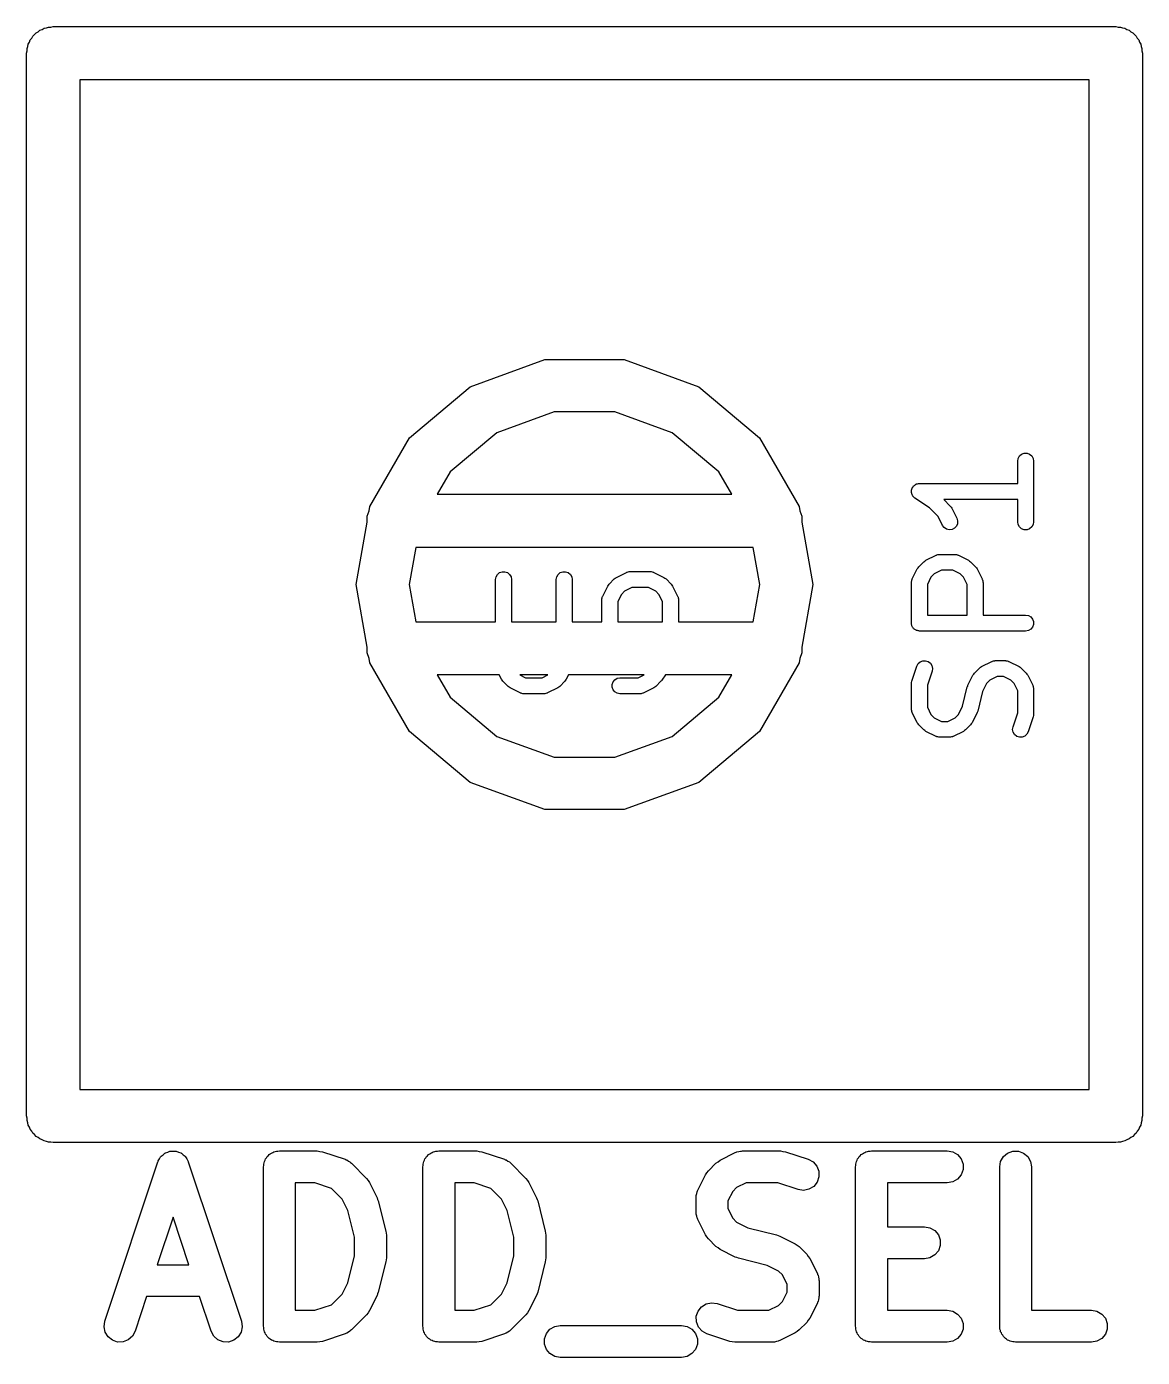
# Model space of a CAD drawing. Extents: x 0 to 76, y -93 to 16.
# Drawn here: x 39.55 to 50.05, y -74.97 to -62.45 of the extents above; entities that cross this region are included whole.
import ezdxf

# ---------------------------------------------------------------- set-up
doc = ezdxf.new("R2010")
doc.units = 0
doc.header["$MEASUREMENT"] = 0
doc.layers.add('BLACK', color=7, linetype='CONTINUOUS')

msp = doc.modelspace()

# ---------------------------------------------------------------- linework, layer by layer
at = {"layer": 'Black'}
for p, q in [((39.675, -62.4835), (39.6956, -62.476)), ((39.6956, -62.476), (39.7145, -62.4651)), ((39.7145, -62.4651), (39.736, -62.4613)), ((39.736, -62.4613), (39.7566, -62.4538)), ((39.7566, -62.4538), (39.7785, -62.4538)), ((39.7785, -62.4538), (39.8, -62.45)), ((39.8, -62.45), (49.8, -62.45)), ((49.8, -62.45), (49.8215, -62.4538)), ((49.8215, -62.4538), (49.8434, -62.4538)), ((49.8434, -62.4538), (49.864, -62.4613)), ((49.864, -62.4613), (49.8855, -62.4651)), ((49.8855, -62.4651), (49.9044, -62.476)), ((49.9044, -62.476), (49.925, -62.4835)), ((39.5651, -62.6145), (39.576, -62.5956)), ((39.576, -62.5956), (39.5835, -62.575)), ((39.5835, -62.575), (39.5976, -62.5582)), ((39.5976, -62.5582), (39.6085, -62.5393)), ((39.6085, -62.5393), (39.6252, -62.5252)), ((39.6252, -62.5252), (39.6393, -62.5085)), ((39.6393, -62.5085), (39.6582, -62.4976)), ((39.6582, -62.4976), (39.675, -62.4835)), ((49.925, -62.4835), (49.9418, -62.4976)), ((49.9418, -62.4976), (49.9607, -62.5085)), ((49.9607, -62.5085), (49.9748, -62.5252)), ((49.9748, -62.5252), (49.9915, -62.5393)), ((49.9915, -62.5393), (50.0024, -62.5582)), ((50.0024, -62.5582), (50.0165, -62.575)), ((50.0165, -62.575), (50.024, -62.5956)), ((50.024, -62.5956), (50.0349, -62.6145)), ((39.55, -62.7), (39.5538, -62.6785)), ((39.55, -72.7), (39.55, -62.7)), ((39.5538, -62.6566), (39.5613, -62.636)), ((39.5538, -62.6785), (39.5538, -62.6566)), ((39.5613, -62.636), (39.5651, -62.6145)), ((50.0349, -62.6145), (50.0387, -62.636)), ((50.0387, -62.636), (50.0462, -62.6566)), ((50.0462, -62.6566), (50.0462, -62.6785)), ((50.0462, -62.6785), (50.05, -62.7)), ((50.05, -62.7), (50.05, -72.7)), ((40.05, -62.95), (40.05, -72.45)), ((49.55, -62.95), (40.05, -62.95)), ((49.55, -72.45), (49.55, -62.95)), ((43.725, -65.838), (44.4267, -65.5827)), ((44.4267, -65.5827), (45.1733, -65.5827)), ((45.1733, -65.5827), (45.875, -65.838)), ((43.153, -66.318), (43.725, -65.838)), ((45.875, -65.838), (46.447, -66.318)), ((44.5135, -66.0751), (43.975, -66.2711)), ((45.0865, -66.0751), (44.5135, -66.0751)), ((45.625, -66.2711), (45.0865, -66.0751)), ((42.7797, -66.9647), (43.153, -66.318)), ((43.975, -66.2711), (43.536, -66.6394)), ((46.064, -66.6394), (45.625, -66.2711)), ((46.447, -66.318), (46.8203, -66.9647)), ((48.8939, -66.4899), (48.9139, -66.4731)), ((48.9139, -66.4731), (48.9384, -66.4642)), ((48.9384, -66.4642), (48.9644, -66.4642)), ((48.9644, -66.4642), (48.9889, -66.4731)), ((48.9889, -66.4731), (49.0088, -66.4899)), ((48.8764, -66.5381), (48.8809, -66.5124)), ((48.8764, -66.7488), (48.8764, -66.5381)), ((48.8809, -66.5124), (48.8939, -66.4899)), ((49.0088, -66.4899), (49.0219, -66.5124)), ((49.0219, -66.5124), (49.0264, -66.5381)), ((49.0264, -66.5381), (49.0264, -67.1095)), ((43.536, -66.6394), (43.4144, -66.85)), ((46.1856, -66.85), (46.064, -66.6394)), ((43.4144, -66.85), (46.1856, -66.85)), ((47.8765, -66.819), (47.8775, -66.8149)), ((47.8775, -66.8279), (47.8765, -66.819)), ((47.8775, -66.8108), (47.8806, -66.8024)), ((47.8775, -66.8149), (47.8775, -66.8108)), ((47.8775, -66.8368), (47.8775, -66.8279)), ((47.8789, -66.8407), (47.8775, -66.8368)), ((47.8794, -66.8449), (47.8789, -66.8407)), ((47.8834, -66.8529), (47.8794, -66.8449)), ((47.8806, -66.8024), (47.8827, -66.7937)), ((47.8827, -66.7937), (47.885, -66.7902)), ((47.8864, -66.8613), (47.8834, -66.8529)), ((47.885, -66.7902), (47.8864, -66.7863)), ((47.8864, -66.7863), (47.8922, -66.7795)), ((47.8891, -66.8645), (47.8864, -66.8613)), ((47.8922, -66.7795), (47.8971, -66.772)), ((47.8971, -66.772), (47.9005, -66.7695)), ((47.9005, -66.7695), (47.9032, -66.7664)), ((47.9032, -66.7664), (47.9109, -66.7619)), ((47.9109, -66.7619), (47.9181, -66.7566)), ((47.9181, -66.7566), (47.9221, -66.7554)), ((47.9221, -66.7554), (47.9257, -66.7533)), ((47.9257, -66.7533), (47.9345, -66.7518)), ((47.9345, -66.7518), (47.9431, -66.7493)), ((47.9431, -66.7493), (47.9473, -66.7495)), ((47.9473, -66.7495), (47.9514, -66.7488)), ((47.9514, -66.7488), (48.8764, -66.7488)), ((42.7725, -67.0051), (42.7797, -66.9647)), ((46.8203, -66.9647), (46.8275, -67.0051)), ((47.8909, -66.8682), (47.8891, -66.8645)), ((47.8974, -66.8744), (47.8909, -66.8682)), ((47.9032, -66.8813), (47.8974, -66.8744)), ((47.9068, -66.8833), (47.9032, -66.8813)), ((47.9098, -66.8862), (47.9068, -66.8833)), ((48.0465, -66.9773), (47.9098, -66.8862)), ((48.1278, -67.0587), (48.0465, -66.9773)), ((48.8764, -66.8988), (48.1801, -66.8988)), ((48.1801, -66.8988), (48.2425, -66.9613)), ((48.2425, -66.9613), (48.2494, -66.9711)), ((48.2494, -66.9711), (48.2566, -66.9807)), ((48.2566, -66.9807), (48.3042, -67.076)), ((48.8764, -67.1095), (48.8764, -66.8988)), ((42.65, -67.7), (42.7538, -67.1113)), ((42.7538, -67.0566), (42.7725, -67.0051)), ((42.7538, -67.1113), (42.7538, -67.0566)), ((46.8275, -67.0051), (46.8462, -67.0566)), ((46.8462, -67.0566), (46.8462, -67.1113)), ((46.8462, -67.1113), (46.95, -67.7)), ((48.17, -67.1431), (48.1278, -67.0587)), ((48.3042, -67.076), (48.3116, -67.1009)), ((48.3116, -67.1009), (48.31, -67.1269)), ((48.8809, -67.1352), (48.8764, -67.1095)), ((49.0264, -67.1095), (49.0219, -67.1352)), ((48.1855, -67.164), (48.17, -67.1431)), ((48.2073, -67.1783), (48.1855, -67.164)), ((48.2326, -67.1844), (48.2073, -67.1783)), ((48.2585, -67.1814), (48.2326, -67.1844)), ((48.2818, -67.1698), (48.2585, -67.1814)), ((48.2997, -67.1508), (48.2818, -67.1698)), ((48.31, -67.1269), (48.2997, -67.1508)), ((48.8939, -67.1577), (48.8809, -67.1352)), ((48.9139, -67.1745), (48.8939, -67.1577)), ((48.9384, -67.1834), (48.9139, -67.1745)), ((48.9644, -67.1834), (48.9384, -67.1834)), ((48.9889, -67.1745), (48.9644, -67.1834)), ((49.0088, -67.1577), (48.9889, -67.1745)), ((49.0219, -67.1352), (49.0088, -67.1577)), ((43.2117, -67.35), (43.15, -67.7)), ((46.3883, -67.35), (43.2117, -67.35)), ((46.45, -67.7), (46.3883, -67.35)), ((47.946, -67.5327), (47.9936, -67.4851)), ((47.9936, -67.4851), (48.0034, -67.4782)), ((48.0034, -67.4782), (48.0131, -67.471)), ((48.0131, -67.471), (48.1083, -67.4234)), ((48.1083, -67.4234), (48.1125, -67.4222)), ((48.1125, -67.4222), (48.1162, -67.42)), ((48.1162, -67.42), (48.1249, -67.4185)), ((48.1249, -67.4185), (48.1333, -67.416)), ((48.1333, -67.416), (48.1376, -67.4162)), ((48.1376, -67.4162), (48.1419, -67.4155)), ((48.1419, -67.4155), (48.2847, -67.4155)), ((48.2847, -67.4155), (48.289, -67.4162)), ((48.289, -67.4162), (48.2933, -67.416)), ((48.2933, -67.416), (48.3017, -67.4185)), ((48.3017, -67.4185), (48.3104, -67.42)), ((48.3104, -67.42), (48.3141, -67.4222)), ((48.3141, -67.4222), (48.3183, -67.4234)), ((48.3183, -67.4234), (48.4135, -67.471)), ((48.4135, -67.471), (48.4232, -67.4782)), ((48.4232, -67.4782), (48.433, -67.4851)), ((48.433, -67.4851), (48.4806, -67.5327)), ((43.9676, -67.6267), (43.9806, -67.6042)), ((43.9806, -67.6042), (44.0006, -67.5874)), ((44.0006, -67.5874), (44.0251, -67.5785)), ((44.0251, -67.5785), (44.0511, -67.5785)), ((44.0511, -67.5785), (44.0756, -67.5874)), ((44.0756, -67.5874), (44.0955, -67.6042)), ((44.0955, -67.6042), (44.1086, -67.6267)), ((44.539, -67.6267), (44.5521, -67.6042)), ((44.5521, -67.6042), (44.572, -67.5874)), ((44.572, -67.5874), (44.5965, -67.5785)), ((44.5965, -67.5785), (44.6225, -67.5785)), ((44.6225, -67.5785), (44.647, -67.5874)), ((44.647, -67.5874), (44.667, -67.6042)), ((44.667, -67.6042), (44.68, -67.6267)), ((45.0998, -67.6329), (45.195, -67.5853)), ((45.195, -67.5853), (45.1992, -67.5841)), ((45.1992, -67.5841), (45.2029, -67.5819)), ((45.2029, -67.5819), (45.2116, -67.5804)), ((45.2116, -67.5804), (45.22, -67.5779)), ((45.22, -67.5779), (45.2243, -67.5781)), ((45.2243, -67.5781), (45.2286, -67.5774)), ((45.2286, -67.5774), (45.419, -67.5774)), ((45.419, -67.5774), (45.4233, -67.5781)), ((45.4233, -67.5781), (45.4276, -67.5779)), ((45.4276, -67.5779), (45.436, -67.5804)), ((45.436, -67.5804), (45.4447, -67.5819)), ((45.4447, -67.5819), (45.4484, -67.5841)), ((45.4484, -67.5841), (45.4526, -67.5853)), ((45.4526, -67.5853), (45.5478, -67.6329)), ((47.8843, -67.6474), (47.9319, -67.5522)), ((47.9319, -67.5522), (47.9391, -67.5425)), ((47.9391, -67.5425), (47.946, -67.5327)), ((48.091, -67.5997), (48.0606, -67.6301)), ((48.1596, -67.5655), (48.091, -67.5997)), ((48.267, -67.5655), (48.1596, -67.5655)), ((48.3355, -67.5997), (48.267, -67.5655)), ((48.3659, -67.6301), (48.3355, -67.5997)), ((48.4806, -67.5327), (48.4875, -67.5425)), ((48.4875, -67.5425), (48.4947, -67.5522)), ((48.4947, -67.5522), (48.5423, -67.6474)), ((42.7538, -68.2887), (42.65, -67.7)), ((43.15, -67.7), (43.2117, -68.05)), ((43.9631, -67.6524), (43.9676, -67.6267)), ((43.9631, -68.05), (43.9631, -67.6524)), ((44.1086, -67.6267), (44.1131, -67.6524)), ((44.1131, -67.6524), (44.1131, -68.05)), ((44.5345, -67.6524), (44.539, -67.6267)), ((44.5345, -68.05), (44.5345, -67.6524)), ((44.68, -67.6267), (44.6845, -67.6524)), ((44.6845, -67.6524), (44.6845, -68.05)), ((44.971, -67.8093), (45.0186, -67.7141)), ((45.0186, -67.7141), (45.0258, -67.7044)), ((45.0258, -67.7044), (45.0327, -67.6946)), ((45.0327, -67.6946), (45.0803, -67.647)), ((45.0803, -67.647), (45.0901, -67.6401)), ((45.0901, -67.6401), (45.0998, -67.6329)), ((45.2463, -67.7274), (45.1778, -67.7616)), ((45.4013, -67.7274), (45.2463, -67.7274)), ((45.4699, -67.7616), (45.4013, -67.7274)), ((45.5478, -67.6329), (45.5575, -67.6401)), ((45.5575, -67.6401), (45.5673, -67.647)), ((45.5673, -67.647), (45.6149, -67.6946)), ((45.6149, -67.6946), (45.6218, -67.7044)), ((45.6218, -67.7044), (45.629, -67.7141)), ((45.629, -67.7141), (45.6766, -67.8093)), ((46.3883, -68.05), (46.45, -67.7)), ((46.95, -67.7), (46.8462, -68.2887)), ((47.8764, -67.681), (47.8771, -67.6767)), ((47.8764, -68.0619), (47.8764, -67.681)), ((47.8769, -67.6724), (47.8794, -67.664)), ((47.8771, -67.6767), (47.8769, -67.6724)), ((47.8794, -67.664), (47.8809, -67.6553)), ((47.8809, -67.6553), (47.8831, -67.6516)), ((47.8831, -67.6516), (47.8843, -67.6474)), ((48.0606, -67.6301), (48.0264, -67.6987)), ((48.0264, -67.6987), (48.0264, -67.9869)), ((48.4002, -67.6987), (48.3659, -67.6301)), ((48.4002, -67.9869), (48.4002, -67.6987)), ((48.5423, -67.6474), (48.5435, -67.6516)), ((48.5435, -67.6516), (48.5457, -67.6553)), ((48.5457, -67.6553), (48.5472, -67.664)), ((48.5472, -67.664), (48.5497, -67.6724)), ((48.5497, -67.6724), (48.5494, -67.6767)), ((48.5494, -67.6767), (48.5502, -67.681)), ((48.5502, -67.681), (48.5502, -67.9869)), ((44.9631, -67.8429), (44.9638, -67.8386)), ((44.9631, -68.05), (44.9631, -67.8429)), ((44.9636, -67.8343), (44.9661, -67.8259)), ((44.9638, -67.8386), (44.9636, -67.8343)), ((44.9661, -67.8259), (44.9676, -67.8172)), ((44.9676, -67.8172), (44.9698, -67.8135)), ((44.9698, -67.8135), (44.971, -67.8093)), ((45.1474, -67.792), (45.1131, -67.8606)), ((45.1131, -67.8606), (45.1131, -68.05)), ((45.1778, -67.7616), (45.1474, -67.792)), ((45.5003, -67.792), (45.4699, -67.7616)), ((45.5345, -67.8606), (45.5003, -67.792)), ((45.5345, -68.05), (45.5345, -67.8606)), ((45.6766, -67.8093), (45.6778, -67.8135)), ((45.6778, -67.8135), (45.68, -67.8172)), ((45.68, -67.8172), (45.6815, -67.8259)), ((45.6815, -67.8259), (45.684, -67.8343)), ((45.684, -67.8343), (45.6838, -67.8386)), ((45.6838, -67.8386), (45.6845, -67.8429)), ((45.6845, -67.8429), (45.6845, -68.05)), ((48.0264, -67.9869), (48.4002, -67.9869)), ((48.5502, -67.9869), (48.9514, -67.9869)), ((48.9514, -67.9869), (48.977, -67.9914)), ((43.2117, -68.05), (43.9631, -68.05)), ((44.1131, -68.05), (44.5345, -68.05)), ((44.6845, -68.05), (44.9631, -68.05)), ((45.1131, -68.05), (45.5345, -68.05)), ((45.6845, -68.05), (46.3883, -68.05)), ((47.8775, -68.0684), (47.8764, -68.0619)), ((47.8775, -68.0749), (47.8775, -68.0684)), ((47.8798, -68.0811), (47.8775, -68.0749)), ((47.8809, -68.0876), (47.8798, -68.0811)), ((47.8842, -68.0932), (47.8809, -68.0876)), ((47.8864, -68.0994), (47.8842, -68.0932)), ((47.8906, -68.1044), (47.8864, -68.0994)), ((47.8939, -68.1101), (47.8906, -68.1044)), ((47.899, -68.1143), (47.8939, -68.1101)), ((47.9032, -68.1194), (47.899, -68.1143)), ((48.977, -67.9914), (48.9996, -68.0045)), ((48.9996, -68.0045), (49.0163, -68.0244)), ((49.0163, -68.0994), (48.9996, -68.1194)), ((49.0163, -68.0244), (49.0252, -68.0489)), ((49.0252, -68.0749), (49.0163, -68.0994)), ((49.0252, -68.0489), (49.0252, -68.0749)), ((47.9089, -68.1226), (47.9032, -68.1194)), ((47.9139, -68.1269), (47.9089, -68.1226)), ((47.92, -68.1291), (47.9139, -68.1269)), ((47.9257, -68.1324), (47.92, -68.1291)), ((47.9322, -68.1335), (47.9257, -68.1324)), ((47.9384, -68.1358), (47.9322, -68.1335)), ((47.9449, -68.1358), (47.9384, -68.1358)), ((47.9514, -68.1369), (47.9449, -68.1358)), ((48.9514, -68.1369), (47.9514, -68.1369)), ((48.977, -68.1324), (48.9514, -68.1369)), ((48.9996, -68.1194), (48.977, -68.1324)), ((42.7538, -68.3434), (42.7538, -68.2887)), ((42.7725, -68.3949), (42.7538, -68.3434)), ((46.8462, -68.3434), (46.8275, -68.3949)), ((46.8462, -68.2887), (46.8462, -68.3434)), ((42.7797, -68.4353), (42.7725, -68.3949)), ((43.153, -69.082), (42.7797, -68.4353)), ((46.8203, -68.4353), (46.447, -69.082)), ((46.8275, -68.3949), (46.8203, -68.4353)), ((47.8802, -68.6096), (47.9278, -68.4668)), ((47.9278, -68.4668), (47.9403, -68.4439)), ((47.9403, -68.4439), (47.9597, -68.4266)), ((47.9597, -68.4266), (47.984, -68.417)), ((47.984, -68.417), (48.01, -68.4163)), ((48.01, -68.4163), (48.0347, -68.4245)), ((48.0347, -68.4245), (48.0551, -68.4407)), ((48.0551, -68.4407), (48.0687, -68.4629)), ((48.0687, -68.4629), (48.074, -68.4884)), ((48.074, -68.4884), (48.0702, -68.5142)), ((48.4698, -68.5327), (48.5174, -68.4851)), ((48.5174, -68.4851), (48.5272, -68.4782)), ((48.5272, -68.4782), (48.5369, -68.471)), ((48.5369, -68.471), (48.6321, -68.4234)), ((48.6321, -68.4234), (48.6363, -68.4222)), ((48.6363, -68.4222), (48.64, -68.42)), ((48.64, -68.42), (48.6487, -68.4185)), ((48.6487, -68.4185), (48.6571, -68.416)), ((48.6571, -68.416), (48.6614, -68.4162)), ((48.6614, -68.4162), (48.6657, -68.4155)), ((48.6657, -68.4155), (48.7609, -68.4155)), ((48.7609, -68.4155), (48.7652, -68.4162)), ((48.7652, -68.4162), (48.7695, -68.416)), ((48.7695, -68.416), (48.7779, -68.4185)), ((48.7779, -68.4185), (48.7866, -68.42)), ((48.7866, -68.42), (48.7903, -68.4222)), ((48.7903, -68.4222), (48.7944, -68.4234)), ((48.7944, -68.4234), (48.8897, -68.471)), ((48.8897, -68.471), (48.8993, -68.4782)), ((48.8993, -68.4782), (48.9092, -68.4851)), ((48.9092, -68.4851), (48.9568, -68.5327)), ((43.9983, -68.55), (43.4144, -68.55)), ((43.4144, -68.55), (43.536, -68.7606)), ((44.0186, -68.5907), (43.9983, -68.55)), ((44.0258, -68.6003), (44.0186, -68.5907)), ((44.0327, -68.6102), (44.0258, -68.6003)), ((44.0803, -68.6578), (44.0327, -68.6102)), ((44.1915, -68.55), (44.2463, -68.5774)), ((44.4561, -68.55), (44.1915, -68.55)), ((44.2463, -68.5774), (44.4013, -68.5774)), ((44.4013, -68.5774), (44.4561, -68.55)), ((44.6149, -68.6102), (44.5673, -68.6578)), ((44.6218, -68.6003), (44.6149, -68.6102)), ((44.629, -68.5907), (44.6218, -68.6003)), ((44.6493, -68.55), (44.629, -68.5907)), ((45.3609, -68.55), (44.6493, -68.55)), ((45.0595, -68.6394), (45.0684, -68.6149)), ((45.0684, -68.6149), (45.0851, -68.5949)), ((45.0851, -68.5949), (45.1077, -68.5819)), ((45.1077, -68.5819), (45.1333, -68.5774)), ((45.1333, -68.5774), (45.3061, -68.5774)), ((45.3061, -68.5774), (45.3609, -68.55)), ((45.5197, -68.6102), (45.4721, -68.6578)), ((45.5239, -68.6041), (45.5197, -68.6102)), ((45.5291, -68.5987), (45.5239, -68.6041)), ((45.5616, -68.55), (45.5291, -68.5987)), ((46.1856, -68.55), (45.5616, -68.55)), ((46.064, -68.7606), (46.1856, -68.55)), ((47.8785, -68.6215), (47.8802, -68.6096)), ((48.0702, -68.5142), (48.0264, -68.6455)), ((48.4081, -68.6474), (48.4557, -68.5522)), ((48.4557, -68.5522), (48.4629, -68.5425)), ((48.4629, -68.5425), (48.4698, -68.5327)), ((48.6149, -68.5997), (48.5844, -68.6301)), ((48.6834, -68.5655), (48.6149, -68.5997)), ((48.7432, -68.5655), (48.6834, -68.5655)), ((48.8117, -68.5997), (48.7432, -68.5655)), ((48.8421, -68.6301), (48.8117, -68.5997)), ((48.9568, -68.5327), (48.9637, -68.5425)), ((48.9637, -68.5425), (48.9708, -68.5522)), ((48.9708, -68.5522), (49.0185, -68.6474)), ((44.0901, -68.6647), (44.0803, -68.6578)), ((44.0998, -68.6718), (44.0901, -68.6647)), ((44.195, -68.7195), (44.0998, -68.6718)), ((44.1992, -68.7207), (44.195, -68.7195)), ((44.2029, -68.7229), (44.1992, -68.7207)), ((44.2116, -68.7244), (44.2029, -68.7229)), ((44.22, -68.7269), (44.2116, -68.7244)), ((44.2243, -68.7266), (44.22, -68.7269)), ((44.2286, -68.7274), (44.2243, -68.7266)), ((44.419, -68.7274), (44.2286, -68.7274)), ((44.4233, -68.7266), (44.419, -68.7274)), ((44.4276, -68.7269), (44.4233, -68.7266)), ((44.436, -68.7244), (44.4276, -68.7269)), ((44.4447, -68.7229), (44.436, -68.7244)), ((44.4484, -68.7207), (44.4447, -68.7229)), ((44.4526, -68.7195), (44.4484, -68.7207)), ((44.5478, -68.6718), (44.4526, -68.7195)), ((44.5575, -68.6647), (44.5478, -68.6718)), ((44.5673, -68.6578), (44.5575, -68.6647)), ((45.0595, -68.6654), (45.0595, -68.6394)), ((45.0684, -68.6899), (45.0595, -68.6654)), ((45.0851, -68.7098), (45.0684, -68.6899)), ((45.1077, -68.7229), (45.0851, -68.7098)), ((45.1333, -68.7274), (45.1077, -68.7229)), ((45.3238, -68.7274), (45.1333, -68.7274)), ((45.3281, -68.7266), (45.3238, -68.7274)), ((45.3324, -68.7269), (45.3281, -68.7266)), ((45.3408, -68.7244), (45.3324, -68.7269)), ((45.3495, -68.7229), (45.3408, -68.7244)), ((45.3532, -68.7207), (45.3495, -68.7229)), ((45.3573, -68.7195), (45.3532, -68.7207)), ((45.4526, -68.6718), (45.3573, -68.7195)), ((45.4622, -68.6647), (45.4526, -68.6718)), ((45.4721, -68.6578), (45.4622, -68.6647)), ((47.8764, -68.6333), (47.8785, -68.6215)), ((47.8764, -68.8714), (47.8764, -68.6333)), ((48.0264, -68.6455), (48.0264, -68.8537)), ((48.3568, -68.8453), (48.4024, -68.6628)), ((48.4024, -68.6628), (48.4058, -68.6553)), ((48.4058, -68.6553), (48.4081, -68.6474)), ((48.546, -68.7071), (48.5003, -68.8896)), ((48.5844, -68.6301), (48.546, -68.7071)), ((48.8764, -68.6987), (48.8421, -68.6301)), ((48.8764, -68.9069), (48.8764, -68.6987)), ((49.0185, -68.6474), (49.0197, -68.6516)), ((49.0197, -68.6516), (49.0219, -68.6553)), ((49.0219, -68.6553), (49.0234, -68.664)), ((49.0234, -68.664), (49.0259, -68.6724)), ((49.0259, -68.6724), (49.0256, -68.6767)), ((49.0256, -68.6767), (49.0264, -68.681)), ((49.0264, -68.681), (49.0264, -68.919)), ((43.536, -68.7606), (43.975, -69.1289)), ((45.625, -69.1289), (46.064, -68.7606)), ((48.0264, -68.8537), (48.0606, -68.9222)), ((48.3183, -68.9222), (48.3568, -68.8453)), ((47.8771, -68.8757), (47.8764, -68.8714)), ((47.8769, -68.88), (47.8771, -68.8757)), ((47.8794, -68.8884), (47.8769, -68.88)), ((47.8809, -68.8971), (47.8794, -68.8884)), ((47.8831, -68.9008), (47.8809, -68.8971)), ((47.8843, -68.905), (47.8831, -68.9008)), ((47.9319, -69.0002), (47.8843, -68.905)), ((48.0606, -68.9222), (48.091, -68.9526)), ((48.091, -68.9526), (48.1596, -68.9869)), ((48.1596, -68.9869), (48.2194, -68.9869)), ((48.2194, -68.9869), (48.2879, -68.9526)), ((48.2879, -68.9526), (48.3183, -68.9222)), ((48.4947, -68.905), (48.447, -69.0002)), ((48.497, -68.8971), (48.4947, -68.905)), ((48.5003, -68.8896), (48.497, -68.8971)), ((48.8326, -69.0382), (48.8764, -68.9069)), ((49.0225, -68.9428), (48.9749, -69.0856)), ((49.0243, -68.9309), (49.0225, -68.9428)), ((49.0264, -68.919), (49.0243, -68.9309)), ((43.725, -69.562), (43.153, -69.082)), ((46.447, -69.082), (45.875, -69.562)), ((47.9391, -69.0099), (47.9319, -69.0002)), ((47.946, -69.0197), (47.9391, -69.0099)), ((47.9936, -69.0673), (47.946, -69.0197)), ((48.0034, -69.0742), (47.9936, -69.0673)), ((48.0131, -69.0814), (48.0034, -69.0742)), ((48.1083, -69.129), (48.0131, -69.0814)), ((48.3659, -69.0814), (48.2706, -69.129)), ((48.3755, -69.0742), (48.3659, -69.0814)), ((48.3854, -69.0673), (48.3755, -69.0742)), ((48.433, -69.0197), (48.3854, -69.0673)), ((48.4399, -69.0099), (48.433, -69.0197)), ((48.447, -69.0002), (48.4399, -69.0099)), ((48.8288, -69.064), (48.8326, -69.0382)), ((48.834, -69.0895), (48.8288, -69.064)), ((48.8476, -69.1117), (48.834, -69.0895)), ((48.868, -69.1279), (48.8476, -69.1117)), ((48.9625, -69.1085), (48.943, -69.1258)), ((48.9749, -69.0856), (48.9625, -69.1085)), ((43.975, -69.1289), (44.5135, -69.3249)), ((45.0865, -69.3249), (45.625, -69.1289)), ((48.1125, -69.1302), (48.1083, -69.129)), ((48.1162, -69.1324), (48.1125, -69.1302)), ((48.1249, -69.1339), (48.1162, -69.1324)), ((48.1333, -69.1364), (48.1249, -69.1339)), ((48.1376, -69.1362), (48.1333, -69.1364)), ((48.1419, -69.1369), (48.1376, -69.1362)), ((48.2371, -69.1369), (48.1419, -69.1369)), ((48.2414, -69.1362), (48.2371, -69.1369)), ((48.2457, -69.1364), (48.2414, -69.1362)), ((48.2541, -69.1339), (48.2457, -69.1364)), ((48.2627, -69.1324), (48.2541, -69.1339)), ((48.2665, -69.1302), (48.2627, -69.1324)), ((48.2706, -69.129), (48.2665, -69.1302)), ((48.8928, -69.1361), (48.868, -69.1279)), ((48.9188, -69.1354), (48.8928, -69.1361)), ((48.943, -69.1258), (48.9188, -69.1354)), ((44.5135, -69.3249), (45.0865, -69.3249)), ((44.4267, -69.8173), (43.725, -69.562)), ((45.875, -69.562), (45.1733, -69.8173)), ((45.1733, -69.8173), (44.4267, -69.8173)), ((40.05, -72.45), (49.55, -72.45)), ((39.5538, -72.7215), (39.55, -72.7)), ((39.5538, -72.7434), (39.5538, -72.7215)), ((39.5613, -72.764), (39.5538, -72.7434)), ((50.0462, -72.7434), (50.0387, -72.764)), ((50.05, -72.7), (50.0462, -72.7215)), ((50.0462, -72.7215), (50.0462, -72.7434)), ((39.5651, -72.7855), (39.5613, -72.764)), ((39.576, -72.8044), (39.5651, -72.7855)), ((39.5835, -72.825), (39.576, -72.8044)), ((39.5976, -72.8418), (39.5835, -72.825)), ((39.6085, -72.8607), (39.5976, -72.8418)), ((39.6252, -72.8748), (39.6085, -72.8607)), ((49.9915, -72.8607), (49.9748, -72.8748)), ((50.0024, -72.8418), (49.9915, -72.8607)), ((50.0165, -72.825), (50.0024, -72.8418)), ((50.024, -72.8044), (50.0165, -72.825)), ((50.0349, -72.7855), (50.024, -72.8044)), ((50.0387, -72.764), (50.0349, -72.7855)), ((39.6393, -72.8915), (39.6252, -72.8748)), ((39.6582, -72.9024), (39.6393, -72.8915)), ((39.675, -72.9165), (39.6582, -72.9024)), ((39.6956, -72.924), (39.675, -72.9165)), ((39.7145, -72.9349), (39.6956, -72.924)), ((39.736, -72.9387), (39.7145, -72.9349)), ((39.7566, -72.9462), (39.736, -72.9387)), ((39.7785, -72.9462), (39.7566, -72.9462)), ((39.8, -72.95), (39.7785, -72.9462)), ((49.8, -72.95), (39.8, -72.95)), ((49.8215, -72.9462), (49.8, -72.95)), ((49.8434, -72.9462), (49.8215, -72.9462)), ((49.864, -72.9387), (49.8434, -72.9462)), ((49.8855, -72.9349), (49.864, -72.9387)), ((49.9044, -72.924), (49.8855, -72.9349)), ((49.925, -72.9165), (49.9044, -72.924)), ((49.9418, -72.9024), (49.925, -72.9165)), ((49.9607, -72.8915), (49.9418, -72.9024)), ((49.9748, -72.8748), (49.9607, -72.8915)), ((40.7882, -73.1275), (40.7891, -73.1234)), ((40.7891, -73.1234), (40.8006, -73.1047)), ((40.8006, -73.1047), (40.8111, -73.0853)), ((40.8111, -73.0853), (40.8142, -73.0826)), ((40.8142, -73.0826), (40.8163, -73.079)), ((40.8163, -73.079), (40.8336, -73.0654)), ((40.8336, -73.0654), (40.8501, -73.0508)), ((40.8501, -73.0508), (40.8539, -73.0492)), ((40.8539, -73.0492), (40.8571, -73.0467)), ((40.8571, -73.0467), (40.878, -73.0397)), ((40.878, -73.0397), (40.8985, -73.0316)), ((40.8985, -73.0316), (40.9026, -73.0315)), ((40.9026, -73.0315), (40.9066, -73.0302)), ((40.9066, -73.0302), (40.9286, -73.0308)), ((40.9286, -73.0308), (40.9506, -73.0302)), ((40.9506, -73.0302), (40.9545, -73.0315)), ((40.9545, -73.0315), (40.9586, -73.0316)), ((40.9586, -73.0316), (40.9791, -73.0397)), ((40.9791, -73.0397), (41, -73.0467)), ((41, -73.0467), (41.0032, -73.0492)), ((41.0032, -73.0492), (41.0071, -73.0508)), ((41.0071, -73.0508), (41.0236, -73.0654)), ((41.0236, -73.0654), (41.0408, -73.079)), ((41.0408, -73.079), (41.043, -73.0826)), ((41.043, -73.0826), (41.0461, -73.0853)), ((41.0461, -73.0853), (41.0565, -73.1047)), ((41.0565, -73.1047), (41.0681, -73.1234)), ((41.0681, -73.1234), (41.0689, -73.1275)), ((41.7876, -73.1273), (41.7942, -73.1159)), ((41.7942, -73.1159), (41.7987, -73.1036)), ((41.7987, -73.1036), (41.8071, -73.0935)), ((41.8071, -73.0935), (41.8137, -73.0822)), ((41.8137, -73.0822), (41.8237, -73.0737)), ((41.8237, -73.0737), (41.8322, -73.0637)), ((41.8322, -73.0637), (41.8435, -73.0571)), ((41.8435, -73.0571), (41.8536, -73.0487)), ((41.8536, -73.0487), (41.8659, -73.0442)), ((41.8659, -73.0442), (41.8773, -73.0376)), ((41.8773, -73.0376), (41.8902, -73.0353)), ((41.8902, -73.0353), (41.9025, -73.0309)), ((41.9025, -73.0309), (41.9156, -73.0309)), ((41.9156, -73.0309), (41.9286, -73.0286)), ((41.9286, -73.0286), (42.2857, -73.0286)), ((42.2857, -73.0286), (42.3094, -73.0327)), ((42.3094, -73.0327), (42.3331, -73.0363)), ((42.3331, -73.0363), (42.5474, -73.1077)), ((42.5474, -73.1077), (42.555, -73.1118)), ((42.555, -73.1118), (42.5634, -73.1141)), ((42.5634, -73.1141), (42.5778, -73.1241)), ((42.5778, -73.1241), (42.5932, -73.1325)), ((43.2876, -73.1273), (43.2942, -73.1159)), ((43.2942, -73.1159), (43.2987, -73.1036)), ((43.2987, -73.1036), (43.3071, -73.0935)), ((43.3071, -73.0935), (43.3137, -73.0822)), ((43.3137, -73.0822), (43.3237, -73.0737)), ((43.3237, -73.0737), (43.3322, -73.0637)), ((43.3322, -73.0637), (43.3435, -73.0571)), ((43.3435, -73.0571), (43.3536, -73.0487)), ((43.3536, -73.0487), (43.3659, -73.0442)), ((43.3659, -73.0442), (43.3773, -73.0376)), ((43.3773, -73.0376), (43.3902, -73.0353)), ((43.3902, -73.0353), (43.4025, -73.0309)), ((43.4025, -73.0309), (43.4156, -73.0309)), ((43.4156, -73.0309), (43.4286, -73.0286)), ((43.4286, -73.0286), (43.7857, -73.0286)), ((43.7857, -73.0286), (43.8094, -73.0327)), ((43.8094, -73.0327), (43.8331, -73.0363)), ((43.8331, -73.0363), (44.0474, -73.1077)), ((44.0474, -73.1077), (44.055, -73.1118)), ((44.055, -73.1118), (44.0634, -73.1141)), ((44.0634, -73.1141), (44.0778, -73.1241)), ((44.0778, -73.1241), (44.0932, -73.1325)), ((46.0565, -73.1301), (46.0758, -73.1158)), ((46.0758, -73.1158), (46.2186, -73.0444)), ((46.2186, -73.0444), (46.2269, -73.0419)), ((46.2269, -73.0419), (46.2344, -73.0376)), ((46.2344, -73.0376), (46.2517, -73.0346)), ((46.2517, -73.0346), (46.2686, -73.0296)), ((46.2686, -73.0296), (46.2772, -73.0301)), ((46.2772, -73.0301), (46.2857, -73.0286)), ((46.2857, -73.0286), (46.6429, -73.0286)), ((46.6429, -73.0286), (46.6665, -73.0327)), ((46.6665, -73.0327), (46.6903, -73.0363)), ((46.6903, -73.0363), (46.9046, -73.1077)), ((46.9046, -73.1077), (46.9504, -73.1325)), ((47.359, -73.1273), (47.3656, -73.1159)), ((47.3656, -73.1159), (47.3701, -73.1036)), ((47.3701, -73.1036), (47.3785, -73.0935)), ((47.3785, -73.0935), (47.3851, -73.0822)), ((47.3851, -73.0822), (47.3951, -73.0737)), ((47.3951, -73.0737), (47.4036, -73.0637)), ((47.4036, -73.0637), (47.4149, -73.0571)), ((47.4149, -73.0571), (47.425, -73.0487)), ((47.425, -73.0487), (47.4373, -73.0442)), ((47.4373, -73.0442), (47.4487, -73.0376)), ((47.4487, -73.0376), (47.4616, -73.0353)), ((47.4616, -73.0353), (47.474, -73.0309)), ((47.474, -73.0309), (47.4871, -73.0309)), ((47.4871, -73.0309), (47.5, -73.0286)), ((47.5, -73.0286), (48.2143, -73.0286)), ((48.2143, -73.0286), (48.2656, -73.0376)), ((48.2656, -73.0376), (48.3107, -73.0637)), ((48.3107, -73.0637), (48.3442, -73.1036)), ((48.3442, -73.1036), (48.362, -73.1525)), ((48.7162, -73.1273), (48.7422, -73.0822)), ((48.7422, -73.0822), (48.7821, -73.0487)), ((48.7821, -73.0487), (48.8311, -73.0309)), ((48.8311, -73.0309), (48.8832, -73.0309)), ((48.8832, -73.0309), (48.9321, -73.0487)), ((48.9321, -73.0487), (48.972, -73.0822)), ((48.972, -73.0822), (48.9981, -73.1273)), ((40.2863, -74.6311), (40.7863, -73.1311)), ((40.7863, -73.1311), (40.7882, -73.1275)), ((41.0689, -73.1275), (41.0709, -73.1311)), ((41.0709, -73.1311), (41.5709, -74.6311)), ((41.7786, -73.1786), (41.7809, -73.1656)), ((41.7786, -74.6786), (41.7786, -73.1786)), ((41.7809, -73.1525), (41.7853, -73.1402)), ((41.7809, -73.1656), (41.7809, -73.1525)), ((41.7853, -73.1402), (41.7876, -73.1273)), ((42.5932, -73.1325), (42.599, -73.139)), ((42.599, -73.139), (42.6061, -73.1439)), ((42.6061, -73.1439), (42.7489, -73.2868)), ((43.2786, -73.1786), (43.2809, -73.1656)), ((43.2786, -74.6786), (43.2786, -73.1786)), ((43.2809, -73.1525), (43.2853, -73.1402)), ((43.2809, -73.1656), (43.2809, -73.1525)), ((43.2853, -73.1402), (43.2876, -73.1273)), ((44.0932, -73.1325), (44.099, -73.139)), ((44.099, -73.139), (44.1061, -73.1439)), ((44.1061, -73.1439), (44.2489, -73.2868)), ((45.9373, -73.2543), (45.9516, -73.2351)), ((45.9516, -73.2351), (45.9654, -73.2154)), ((45.9654, -73.2154), (46.0368, -73.1439)), ((46.0368, -73.1439), (46.0565, -73.1301)), ((46.9504, -73.1325), (46.9849, -73.1715)), ((46.9849, -73.1715), (47.0041, -73.2199)), ((47.0041, -73.2199), (47.0055, -73.272)), ((47.35, -73.1786), (47.3523, -73.1656)), ((47.35, -74.6786), (47.35, -73.1786)), ((47.3523, -73.1525), (47.3568, -73.1402)), ((47.3523, -73.1656), (47.3523, -73.1525)), ((47.3568, -73.1402), (47.359, -73.1273)), ((48.362, -73.2046), (48.3442, -73.2536)), ((48.362, -73.1525), (48.362, -73.2046)), ((48.7071, -73.1786), (48.7162, -73.1273)), ((48.7071, -74.6786), (48.7071, -73.1786)), ((48.9981, -73.1273), (49.0071, -73.1786)), ((49.0071, -73.1786), (49.0071, -74.5286)), ((42.0786, -73.3286), (42.0786, -74.5286)), ((42.2614, -73.3286), (42.0786, -73.3286)), ((42.419, -73.3811), (42.2614, -73.3286)), ((42.7489, -73.2868), (42.7627, -73.3065)), ((42.7627, -73.3065), (42.777, -73.3258)), ((42.777, -73.3258), (42.8484, -73.4686)), ((43.5786, -73.3286), (43.5786, -74.5286)), ((43.7614, -73.3286), (43.5786, -73.3286)), ((43.919, -73.3811), (43.7614, -73.3286)), ((44.2489, -73.2868), (44.2627, -73.3065)), ((44.2627, -73.3065), (44.277, -73.3258)), ((44.277, -73.3258), (44.3484, -73.4686)), ((45.8658, -73.3972), (45.9373, -73.2543)), ((46.2317, -73.3733), (46.1947, -73.4103)), ((46.3211, -73.3286), (46.2317, -73.3733)), ((46.6185, -73.3286), (46.3211, -73.3286)), ((46.8097, -73.3923), (46.6185, -73.3286)), ((46.9567, -73.3622), (46.9123, -73.3895)), ((46.989, -73.3214), (46.9567, -73.3622)), ((47.0055, -73.272), (46.989, -73.3214)), ((48.2143, -73.3286), (47.65, -73.3286)), ((47.65, -73.3286), (47.65, -73.7429)), ((48.2656, -73.3195), (48.2143, -73.3286)), ((48.3107, -73.2935), (48.2656, -73.3195)), ((48.3442, -73.2536), (48.3107, -73.2935)), ((42.5196, -73.4817), (42.419, -73.3811)), ((42.5728, -73.5881), (42.5196, -73.4817)), ((42.8484, -73.4686), (42.8531, -73.4844)), ((42.8531, -73.4844), (42.8598, -73.4993)), ((42.8598, -73.4993), (42.9312, -73.785)), ((44.0196, -73.4817), (43.919, -73.3811)), ((44.0728, -73.5881), (44.0196, -73.4817)), ((44.3484, -73.4686), (44.3531, -73.4844)), ((44.3531, -73.4844), (44.3598, -73.4993)), ((44.3598, -73.4993), (44.4312, -73.785)), ((45.85, -73.4643), (45.8515, -73.4558)), ((45.85, -73.6071), (45.85, -73.4643)), ((45.851, -73.4471), (45.856, -73.4303)), ((45.8515, -73.4558), (45.851, -73.4471)), ((45.856, -73.4303), (45.859, -73.413)), ((45.859, -73.413), (45.8634, -73.4055)), ((45.8634, -73.4055), (45.8658, -73.3972)), ((46.1947, -73.4103), (46.15, -73.4997)), ((46.15, -73.4997), (46.15, -73.5717)), ((46.8612, -73.3999), (46.8097, -73.3923)), ((46.9123, -73.3895), (46.8612, -73.3999)), ((42.6357, -73.8399), (42.5728, -73.5881)), ((44.1357, -73.8399), (44.0728, -73.5881)), ((45.8515, -73.6157), (45.85, -73.6071)), ((45.851, -73.6243), (45.8515, -73.6157)), ((45.856, -73.6411), (45.851, -73.6243)), ((46.15, -73.5717), (46.1947, -73.6611)), ((40.9286, -73.6529), (40.7795, -74.1)), ((41.0776, -74.1), (40.9286, -73.6529)), ((45.859, -73.6584), (45.856, -73.6411)), ((45.8634, -73.6659), (45.859, -73.6584)), ((45.8658, -73.6742), (45.8634, -73.6659)), ((45.9373, -73.8171), (45.8658, -73.6742)), ((46.1947, -73.6611), (46.2317, -73.6982)), ((46.2317, -73.6982), (46.3381, -73.7513)), ((47.65, -73.7429), (48, -73.7429)), ((48, -73.7429), (48.0513, -73.7519)), ((42.6357, -74.0172), (42.6357, -73.8399)), ((42.9312, -73.785), (42.9325, -73.8034)), ((42.9325, -73.8034), (42.9357, -73.8214)), ((42.9357, -73.8214), (42.9357, -74.0357)), ((44.1357, -74.0172), (44.1357, -73.8399)), ((44.4312, -73.785), (44.4325, -73.8034)), ((44.4325, -73.8034), (44.4357, -73.8214)), ((44.4357, -73.8214), (44.4357, -74.0357)), ((45.9516, -73.8364), (45.9373, -73.8171)), ((45.9654, -73.8561), (45.9516, -73.8364)), ((46.0368, -73.9275), (45.9654, -73.8561)), ((46.3381, -73.7513), (46.6078, -73.8188)), ((46.6078, -73.8188), (46.6228, -73.8254)), ((46.6228, -73.8254), (46.6385, -73.8301)), ((46.6385, -73.8301), (46.7814, -73.9016)), ((48.0513, -73.7519), (48.0964, -73.7779)), ((48.0964, -73.7779), (48.1299, -73.8179)), ((48.1299, -73.8179), (48.1477, -73.8668)), ((48.1477, -73.8668), (48.1477, -73.9189)), ((46.0565, -73.9413), (46.0368, -73.9275)), ((46.0758, -73.9556), (46.0565, -73.9413)), ((46.2186, -74.027), (46.0758, -73.9556)), ((46.7814, -73.9016), (46.8007, -73.9159)), ((46.8007, -73.9159), (46.8204, -73.9296)), ((46.8204, -73.9296), (46.8918, -74.0011)), ((46.8918, -74.0011), (46.9056, -74.0208)), ((48.1299, -73.9679), (48.0964, -74.0078)), ((48.1477, -73.9189), (48.1299, -73.9679)), ((40.7795, -74.1), (41.0776, -74.1)), ((42.5728, -74.2691), (42.6357, -74.0172)), ((42.9312, -74.0721), (42.8598, -74.3578)), ((42.9325, -74.0538), (42.9312, -74.0721)), ((42.9357, -74.0357), (42.9325, -74.0538)), ((44.0728, -74.2691), (44.1357, -74.0172)), ((44.4312, -74.0721), (44.3598, -74.3578)), ((44.4325, -74.0538), (44.4312, -74.0721)), ((44.4357, -74.0357), (44.4325, -74.0538)), ((46.2344, -74.0317), (46.2186, -74.027)), ((46.2493, -74.0384), (46.2344, -74.0317)), ((46.5191, -74.1058), (46.2493, -74.0384)), ((46.6254, -74.159), (46.5191, -74.1058)), ((46.9056, -74.0208), (46.9199, -74.0401)), ((46.9199, -74.0401), (46.9913, -74.1829)), ((48, -74.0429), (47.65, -74.0429)), ((47.65, -74.0429), (47.65, -74.5286)), ((48.0513, -74.0338), (48, -74.0429)), ((48.0964, -74.0078), (48.0513, -74.0338)), ((46.6624, -74.196), (46.6254, -74.159)), ((46.7071, -74.2854), (46.6624, -74.196)), ((46.9913, -74.1829), (46.9938, -74.1912)), ((46.9938, -74.1912), (46.9981, -74.1987)), ((46.9981, -74.1987), (47.0011, -74.216)), ((47.0011, -74.216), (47.0062, -74.2329)), ((47.0062, -74.2329), (47.0056, -74.2415)), ((47.0056, -74.2415), (47.0071, -74.25)), ((47.0071, -74.25), (47.0071, -74.3929)), ((42.419, -74.476), (42.5196, -74.3754)), ((42.5196, -74.3754), (42.5728, -74.2691)), ((42.8531, -74.3728), (42.8484, -74.3885)), ((42.8598, -74.3578), (42.8531, -74.3728)), ((43.919, -74.476), (44.0196, -74.3754)), ((44.0196, -74.3754), (44.0728, -74.2691)), ((44.3531, -74.3728), (44.3484, -74.3885)), ((44.3598, -74.3578), (44.3531, -74.3728)), ((46.6624, -74.4469), (46.7071, -74.3574)), ((46.7071, -74.3574), (46.7071, -74.2854)), ((40.6795, -74.4), (40.5709, -74.726)), ((41.1776, -74.4), (40.6795, -74.4)), ((41.2863, -74.726), (41.1776, -74.4)), ((42.2614, -74.5286), (42.419, -74.476)), ((42.8484, -74.3885), (42.777, -74.5314)), ((43.7614, -74.5286), (43.919, -74.476)), ((44.3484, -74.3885), (44.277, -74.5314)), ((45.8681, -74.5357), (45.9005, -74.4949)), ((45.9005, -74.4949), (45.9449, -74.4676)), ((45.9449, -74.4676), (45.9959, -74.4572)), ((45.9959, -74.4572), (46.0474, -74.4648)), ((46.0474, -74.4648), (46.2386, -74.5286)), ((46.536, -74.5286), (46.6254, -74.4839)), ((46.6254, -74.4839), (46.6624, -74.4469)), ((46.9913, -74.4599), (46.9199, -74.6028)), ((46.9938, -74.4517), (46.9913, -74.4599)), ((46.9981, -74.4442), (46.9938, -74.4517)), ((47.0011, -74.4269), (46.9981, -74.4442)), ((47.0062, -74.41), (47.0011, -74.4269)), ((47.0071, -74.3929), (47.0056, -74.4014)), ((47.0056, -74.4014), (47.0062, -74.41)), ((42.0786, -74.5286), (42.2614, -74.5286)), ((42.7489, -74.5704), (42.6061, -74.7132)), ((42.7627, -74.5507), (42.7489, -74.5704)), ((42.777, -74.5314), (42.7627, -74.5507)), ((43.5786, -74.5286), (43.7614, -74.5286)), ((44.2489, -74.5704), (44.1061, -74.7132)), ((44.2627, -74.5507), (44.2489, -74.5704)), ((44.277, -74.5314), (44.2627, -74.5507)), ((45.8516, -74.5851), (45.8681, -74.5357)), ((45.853, -74.6372), (45.8516, -74.5851)), ((46.2386, -74.5286), (46.536, -74.5286)), ((46.9056, -74.6221), (46.8918, -74.6418)), ((46.9199, -74.6028), (46.9056, -74.6221)), ((47.65, -74.5286), (48.2143, -74.5286)), ((48.2143, -74.5286), (48.2656, -74.5376)), ((48.2656, -74.5376), (48.3107, -74.5637)), ((48.3107, -74.5637), (48.3442, -74.6036)), ((48.3442, -74.6036), (48.362, -74.6525)), ((49.0071, -74.5286), (49.5714, -74.5286)), ((49.5714, -74.5286), (49.6227, -74.5376)), ((49.6227, -74.5376), (49.6678, -74.5637)), ((49.6678, -74.5637), (49.7013, -74.6036)), ((49.7013, -74.6036), (49.7191, -74.6525)), ((40.2786, -74.6827), (40.2863, -74.6311)), ((40.2891, -74.7337), (40.2786, -74.6827)), ((40.3163, -74.7781), (40.2891, -74.7337)), ((40.5709, -74.726), (40.5461, -74.7718)), ((41.3111, -74.7718), (41.2863, -74.726)), ((41.5681, -74.7337), (41.5408, -74.7781)), ((41.5785, -74.6827), (41.5681, -74.7337)), ((41.5709, -74.6311), (41.5785, -74.6827)), ((41.7809, -74.6915), (41.7786, -74.6786)), ((41.7809, -74.7046), (41.7809, -74.6915)), ((41.7853, -74.7169), (41.7809, -74.7046)), ((41.7876, -74.7299), (41.7853, -74.7169)), ((41.7942, -74.7412), (41.7876, -74.7299)), ((41.7987, -74.7536), (41.7942, -74.7412)), ((42.5474, -74.7494), (42.3331, -74.8209)), ((42.555, -74.7453), (42.5474, -74.7494)), ((42.5634, -74.7431), (42.555, -74.7453)), ((42.5778, -74.733), (42.5634, -74.7431)), ((42.5932, -74.7246), (42.5778, -74.733)), ((42.599, -74.7182), (42.5932, -74.7246)), ((42.6061, -74.7132), (42.599, -74.7182)), ((43.2809, -74.6915), (43.2786, -74.6786)), ((43.2809, -74.7046), (43.2809, -74.6915)), ((43.2853, -74.7169), (43.2809, -74.7046)), ((43.2876, -74.7299), (43.2853, -74.7169)), ((43.2942, -74.7412), (43.2876, -74.7299)), ((43.2987, -74.7536), (43.2942, -74.7412)), ((44.0474, -74.7494), (43.8331, -74.8209)), ((44.055, -74.7453), (44.0474, -74.7494)), ((44.0634, -74.7431), (44.055, -74.7453)), ((44.0778, -74.733), (44.0634, -74.7431)), ((44.0932, -74.7246), (44.0778, -74.733)), ((44.099, -74.7182), (44.0932, -74.7246)), ((44.1061, -74.7132), (44.099, -74.7182)), ((44.4237, -74.7954), (44.4415, -74.7464)), ((44.4415, -74.7464), (44.475, -74.7065)), ((44.475, -74.7065), (44.5201, -74.6805)), ((44.5201, -74.6805), (44.5714, -74.6714)), ((44.5714, -74.6714), (45.7143, -74.6714)), ((45.7143, -74.6714), (45.7656, -74.6805)), ((45.7656, -74.6805), (45.8107, -74.7065)), ((45.8107, -74.7065), (45.8442, -74.7464)), ((45.8442, -74.7464), (45.862, -74.7954)), ((45.8722, -74.6857), (45.853, -74.6372)), ((45.9068, -74.7246), (45.8722, -74.6857)), ((45.9526, -74.7494), (45.9068, -74.7246)), ((46.1669, -74.8209), (45.9526, -74.7494)), ((46.7814, -74.7413), (46.6385, -74.8127)), ((46.8007, -74.727), (46.7814, -74.7413)), ((46.8204, -74.7132), (46.8007, -74.727)), ((46.8918, -74.6418), (46.8204, -74.7132)), ((47.3523, -74.6915), (47.35, -74.6786)), ((47.3523, -74.7046), (47.3523, -74.6915)), ((47.3568, -74.7169), (47.3523, -74.7046)), ((47.359, -74.7299), (47.3568, -74.7169)), ((47.3656, -74.7412), (47.359, -74.7299)), ((47.3701, -74.7536), (47.3656, -74.7412)), ((48.362, -74.7046), (48.3442, -74.7536)), ((48.362, -74.6525), (48.362, -74.7046)), ((48.7094, -74.6915), (48.7071, -74.6786)), ((48.7094, -74.7046), (48.7094, -74.6915)), ((48.7139, -74.7169), (48.7094, -74.7046)), ((48.7162, -74.7299), (48.7139, -74.7169)), ((48.7228, -74.7412), (48.7162, -74.7299)), ((48.7272, -74.7536), (48.7228, -74.7412)), ((49.7191, -74.7046), (49.7013, -74.7536)), ((49.7191, -74.6525), (49.7191, -74.7046)), ((40.3571, -74.8105), (40.3163, -74.7781)), ((40.4066, -74.8269), (40.3571, -74.8105)), ((40.4586, -74.8255), (40.4066, -74.8269)), ((40.5071, -74.8064), (40.4586, -74.8255)), ((40.5461, -74.7718), (40.5071, -74.8064)), ((41.3501, -74.8064), (41.3111, -74.7718)), ((41.3985, -74.8255), (41.3501, -74.8064)), ((41.4506, -74.8269), (41.3985, -74.8255)), ((41.5, -74.8105), (41.4506, -74.8269)), ((41.5408, -74.7781), (41.5, -74.8105)), ((41.8071, -74.7636), (41.7987, -74.7536)), ((41.8137, -74.775), (41.8071, -74.7636)), ((41.8237, -74.7834), (41.8137, -74.775)), ((41.8322, -74.7935), (41.8237, -74.7834)), ((41.8435, -74.8), (41.8322, -74.7935)), ((41.8536, -74.8085), (41.8435, -74.8)), ((41.8659, -74.813), (41.8536, -74.8085)), ((41.8773, -74.8195), (41.8659, -74.813)), ((41.8902, -74.8218), (41.8773, -74.8195)), ((41.9025, -74.8263), (41.8902, -74.8218)), ((41.9156, -74.8263), (41.9025, -74.8263)), ((41.9286, -74.8286), (41.9156, -74.8263)), ((42.2857, -74.8286), (41.9286, -74.8286)), ((42.3094, -74.8244), (42.2857, -74.8286)), ((42.3331, -74.8209), (42.3094, -74.8244)), ((43.3071, -74.7636), (43.2987, -74.7536)), ((43.3137, -74.775), (43.3071, -74.7636)), ((43.3237, -74.7834), (43.3137, -74.775)), ((43.3322, -74.7935), (43.3237, -74.7834)), ((43.3435, -74.8), (43.3322, -74.7935)), ((43.3536, -74.8085), (43.3435, -74.8)), ((43.3659, -74.813), (43.3536, -74.8085)), ((43.3773, -74.8195), (43.3659, -74.813)), ((43.3902, -74.8218), (43.3773, -74.8195)), ((43.4025, -74.8263), (43.3902, -74.8218)), ((43.4156, -74.8263), (43.4025, -74.8263)), ((43.4286, -74.8286), (43.4156, -74.8263)), ((43.7857, -74.8286), (43.4286, -74.8286)), ((43.8094, -74.8244), (43.7857, -74.8286)), ((43.8331, -74.8209), (43.8094, -74.8244)), ((44.4237, -74.8475), (44.4237, -74.7954)), ((44.4415, -74.8964), (44.4237, -74.8475)), ((45.862, -74.8475), (45.8442, -74.8964)), ((45.862, -74.7954), (45.862, -74.8475)), ((46.1906, -74.8244), (46.1669, -74.8209)), ((46.2143, -74.8286), (46.1906, -74.8244)), ((46.5714, -74.8286), (46.2143, -74.8286)), ((46.5799, -74.8271), (46.5714, -74.8286)), ((46.5886, -74.8276), (46.5799, -74.8271)), ((46.6054, -74.8226), (46.5886, -74.8276)), ((46.6227, -74.8195), (46.6054, -74.8226)), ((46.6302, -74.8152), (46.6227, -74.8195)), ((46.6385, -74.8127), (46.6302, -74.8152)), ((47.3785, -74.7636), (47.3701, -74.7536)), ((47.3851, -74.775), (47.3785, -74.7636)), ((47.3951, -74.7834), (47.3851, -74.775)), ((47.4036, -74.7935), (47.3951, -74.7834)), ((47.4149, -74.8), (47.4036, -74.7935)), ((47.425, -74.8085), (47.4149, -74.8)), ((47.4373, -74.813), (47.425, -74.8085)), ((47.4487, -74.8195), (47.4373, -74.813)), ((47.4616, -74.8218), (47.4487, -74.8195)), ((47.474, -74.8263), (47.4616, -74.8218)), ((47.4871, -74.8263), (47.474, -74.8263)), ((47.5, -74.8286), (47.4871, -74.8263)), ((48.2143, -74.8286), (47.5, -74.8286)), ((48.2656, -74.8195), (48.2143, -74.8286)), ((48.3107, -74.7935), (48.2656, -74.8195)), ((48.3442, -74.7536), (48.3107, -74.7935)), ((48.7357, -74.7636), (48.7272, -74.7536)), ((48.7422, -74.775), (48.7357, -74.7636)), ((48.7523, -74.7834), (48.7422, -74.775)), ((48.7607, -74.7935), (48.7523, -74.7834)), ((48.7721, -74.8), (48.7607, -74.7935)), ((48.7821, -74.8085), (48.7721, -74.8)), ((48.7945, -74.813), (48.7821, -74.8085)), ((48.8058, -74.8195), (48.7945, -74.813)), ((48.8188, -74.8218), (48.8058, -74.8195)), ((48.8311, -74.8263), (48.8188, -74.8218)), ((48.8442, -74.8263), (48.8311, -74.8263)), ((48.8571, -74.8286), (48.8442, -74.8263)), ((49.5714, -74.8286), (48.8571, -74.8286)), ((49.6227, -74.8195), (49.5714, -74.8286)), ((49.6678, -74.7935), (49.6227, -74.8195)), ((49.7013, -74.7536), (49.6678, -74.7935)), ((44.475, -74.9363), (44.4415, -74.8964)), ((44.5201, -74.9624), (44.475, -74.9363)), ((44.5714, -74.9714), (44.5201, -74.9624)), ((45.7143, -74.9714), (44.5714, -74.9714)), ((45.7656, -74.9624), (45.7143, -74.9714)), ((45.8107, -74.9363), (45.7656, -74.9624)), ((45.8442, -74.8964), (45.8107, -74.9363))]:
    msp.add_line(p, q, dxfattribs=at)

doc.saveas('drawing.dxf')
